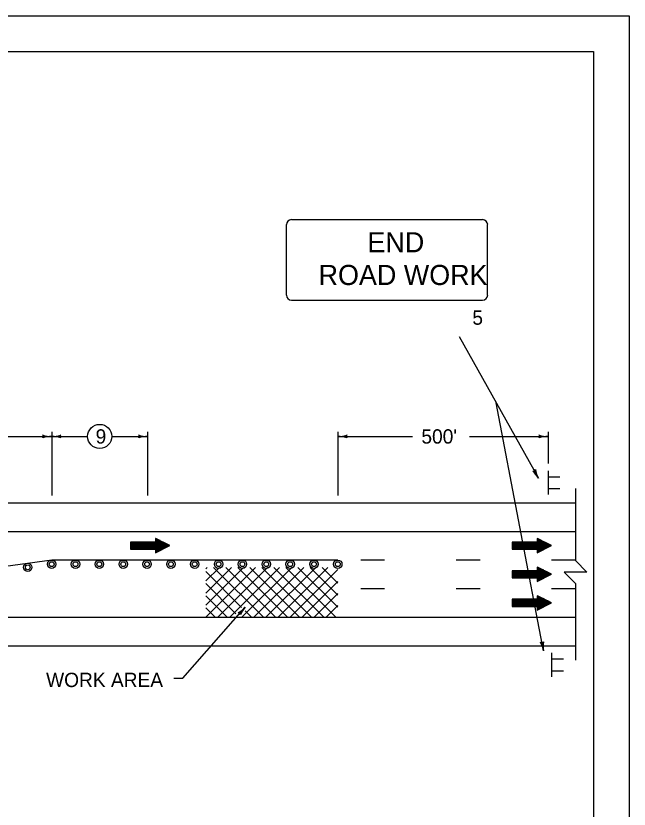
# Model space of a CAD drawing. Extents: x 1000 to 1036.3, y 1000 to 1022.
# Drawn here: x 1027.43 to 1036, y 1010.91 to 1022 of the extents above; entities that cross this region are included whole.
import ezdxf

# ---------------------------------------------------------------- set-up
doc = ezdxf.new("R2010")
doc.units = 0
doc.layers.add('Level 1', color=7, linetype='Continuous')
doc.layers.add('Level 10', color=7, linetype='Continuous')

msp = doc.modelspace()

# ---------------------------------------------------------------- linework, layer by layer
at = {"layer": 'Level 1'}
for p, q in [((1007, 1021.5), (1035.5, 1021.5)), ((1035.5, 1021.5), (1035.5, 1000.5)), ((1031.281, 1019.151), (1033.953, 1019.151)), ((1031.21, 1018.096), (1031.21, 1019.081)), ((1034.023, 1018.096), (1034.023, 1019.081)), ((1031.281, 1018.026), (1033.953, 1018.026)), ((1033.623, 1017.516), (1034.733, 1015.537)), ((1034.805, 1013.123), (1034.142, 1016.591)), ((1027.931, 1016.182), (1027.931, 1015.293)), ((1029.272, 1015.293), (1029.272, 1016.182)), ((1031.929, 1016.182), (1031.929, 1015.293)), ((1034.867, 1016.182), (1034.867, 1015.741)), ((1026.604, 1016.12), (1027.931, 1016.12)), ((1027.931, 1016.12), (1028.433, 1016.12)), ((1028.77, 1016.12), (1029.272, 1016.12)), ((1031.929, 1016.12), (1032.974, 1016.12)), ((1033.769, 1016.12), (1034.867, 1016.12)), ((1034.867, 1015.641), (1034.867, 1015.307)), ((1034.867, 1015.557), (1035.033, 1015.557)), ((1034.867, 1015.391), (1035.033, 1015.391)), ((1007.25, 1015.193), (1035.25, 1015.193)), ((1007.25, 1014.793), (1035.25, 1014.793)), ((1032.25, 1014.393), (1032.583, 1014.393)), ((1033.583, 1014.393), (1033.917, 1014.393)), ((1034.917, 1014.393), (1035.25, 1014.393)), ((1030.083, 1014.099), (1030.274, 1014.289)), ((1030.083, 1013.93), (1030.442, 1014.289)), ((1030.083, 1013.762), (1030.61, 1014.289)), ((1030.083, 1013.593), (1030.779, 1014.289)), ((1030.083, 1014.267), (1030.105, 1014.289)), ((1030.193, 1014.289), (1030.889, 1013.592)), ((1030.251, 1013.592), (1030.947, 1014.289)), ((1030.362, 1014.289), (1031.058, 1013.592)), ((1030.419, 1013.592), (1031.116, 1014.289)), ((1030.53, 1014.289), (1031.226, 1013.592)), ((1030.588, 1013.592), (1031.284, 1014.289)), ((1030.698, 1014.289), (1031.395, 1013.592)), ((1030.756, 1013.592), (1031.453, 1014.289)), ((1030.867, 1014.289), (1031.563, 1013.592)), ((1030.925, 1013.592), (1031.621, 1014.289)), ((1031.035, 1014.289), (1031.732, 1013.592)), ((1031.093, 1013.592), (1031.79, 1014.289)), ((1031.204, 1014.289), (1031.899, 1013.593)), ((1031.262, 1013.592), (1031.929, 1014.26)), ((1031.372, 1014.289), (1031.929, 1013.732)), ((1031.541, 1014.289), (1031.929, 1013.9)), ((1031.709, 1014.289), (1031.929, 1014.069)), ((1030.083, 1014.23), (1030.585, 1013.728)), ((1030.083, 1014.062), (1030.504, 1013.641)), ((1031.43, 1013.592), (1031.929, 1014.092)), ((1031.599, 1013.592), (1031.929, 1013.923)), ((1032.25, 1013.993), (1032.583, 1013.993)), ((1033.583, 1013.993), (1033.917, 1013.993)), ((1034.917, 1013.993), (1035.25, 1013.993)), ((1030.083, 1013.893), (1030.384, 1013.592)), ((1029.761, 1012.74), (1030.636, 1013.734)), ((1030.083, 1013.725), (1030.216, 1013.592)), ((1031.767, 1013.592), (1031.929, 1013.755)), ((1007.25, 1013.593), (1035.25, 1013.593)), ((1030.633, 1013.68), (1030.721, 1013.592)), ((1007.25, 1013.193), (1035.25, 1013.193)), ((1034.917, 1013.093), (1034.917, 1012.76)), ((1034.917, 1013.01), (1035.083, 1013.01)), ((1034.917, 1012.843), (1035.083, 1012.843)), ((1029.636, 1012.74), (1029.761, 1012.74))]:
    msp.add_line(p, q, dxfattribs=at)
for points in [[(1035.25, 1015.393), (1035.25, 1014.384), (1035.41, 1014.224), (1035.09, 1014.224), (1035.25, 1014.064), (1035.25, 1012.993)], [(1029.484, 1014.643), (1029.033, 1014.643)], [(1029.489, 1014.64), (1029.033, 1014.64)], [(1029.499, 1014.635), (1029.033, 1014.635)], [(1029.509, 1014.63), (1029.033, 1014.63)], [(1029.519, 1014.625), (1029.033, 1014.625)], [(1029.529, 1014.62), (1029.033, 1014.62)], [(1029.539, 1014.615), (1029.033, 1014.615)], [(1029.549, 1014.61), (1029.033, 1014.61)], [(1029.559, 1014.605), (1029.033, 1014.605)], [(1029.569, 1014.6), (1029.033, 1014.6)], [(1029.569, 1014.6), (1029.033, 1014.6)], [(1029.579, 1014.595), (1029.033, 1014.595)], [(1029.578, 1014.59), (1029.033, 1014.59)], [(1029.568, 1014.585), (1029.033, 1014.585)], [(1029.384, 1014.693), (1029.383, 1014.693)], [(1029.394, 1014.688), (1029.383, 1014.688)], [(1029.404, 1014.683), (1029.383, 1014.683)], [(1029.414, 1014.678), (1029.383, 1014.678)], [(1029.424, 1014.673), (1029.383, 1014.673)], [(1029.434, 1014.668), (1029.383, 1014.668)], [(1029.444, 1014.663), (1029.383, 1014.663)], [(1029.454, 1014.658), (1029.383, 1014.658)], [(1029.464, 1014.653), (1029.383, 1014.653)], [(1029.474, 1014.648), (1029.383, 1014.648)], [(1034.817, 1014.643), (1034.367, 1014.643)], [(1034.822, 1014.64), (1034.367, 1014.64)], [(1034.832, 1014.635), (1034.367, 1014.635)], [(1034.842, 1014.63), (1034.367, 1014.63)], [(1034.852, 1014.625), (1034.367, 1014.625)], [(1034.862, 1014.62), (1034.367, 1014.62)], [(1034.872, 1014.615), (1034.367, 1014.615)], [(1034.882, 1014.61), (1034.367, 1014.61)], [(1034.892, 1014.605), (1034.367, 1014.605)], [(1034.903, 1014.6), (1034.367, 1014.6)], [(1034.903, 1014.6), (1034.367, 1014.6)], [(1034.913, 1014.595), (1034.367, 1014.595)], [(1034.911, 1014.59), (1034.367, 1014.59)], [(1034.901, 1014.585), (1034.367, 1014.585)], [(1034.717, 1014.693), (1034.717, 1014.693)], [(1034.727, 1014.688), (1034.717, 1014.688)], [(1034.737, 1014.683), (1034.717, 1014.683)], [(1034.747, 1014.678), (1034.717, 1014.678)], [(1034.757, 1014.673), (1034.717, 1014.673)], [(1034.767, 1014.668), (1034.717, 1014.668)], [(1034.777, 1014.663), (1034.717, 1014.663)], [(1034.787, 1014.658), (1034.717, 1014.658)], [(1034.797, 1014.653), (1034.717, 1014.653)], [(1034.807, 1014.648), (1034.717, 1014.648)], [(1029.558, 1014.58), (1029.033, 1014.58)], [(1029.548, 1014.575), (1029.033, 1014.575)], [(1029.538, 1014.57), (1029.033, 1014.57)], [(1029.528, 1014.565), (1029.033, 1014.565)], [(1029.518, 1014.56), (1029.033, 1014.56)], [(1029.508, 1014.555), (1029.033, 1014.555)], [(1029.498, 1014.55), (1029.033, 1014.55)], [(1029.488, 1014.545), (1029.033, 1014.545)], [(1029.478, 1014.54), (1029.383, 1014.54)], [(1029.468, 1014.535), (1029.383, 1014.535)], [(1029.468, 1014.535), (1029.383, 1014.535)], [(1029.458, 1014.53), (1029.383, 1014.53)], [(1029.448, 1014.525), (1029.383, 1014.525)], [(1029.438, 1014.52), (1029.383, 1014.52)], [(1029.428, 1014.515), (1029.383, 1014.515)], [(1029.418, 1014.51), (1029.383, 1014.51)], [(1029.408, 1014.505), (1029.383, 1014.505)], [(1029.398, 1014.5), (1029.383, 1014.5)], [(1029.388, 1014.495), (1029.383, 1014.495)], [(1034.891, 1014.58), (1034.367, 1014.58)], [(1034.881, 1014.575), (1034.367, 1014.575)], [(1034.871, 1014.57), (1034.367, 1014.57)], [(1034.861, 1014.565), (1034.367, 1014.565)], [(1034.851, 1014.56), (1034.367, 1014.56)], [(1034.841, 1014.555), (1034.367, 1014.555)], [(1034.831, 1014.55), (1034.367, 1014.55)], [(1034.821, 1014.545), (1034.367, 1014.545)], [(1034.811, 1014.54), (1034.717, 1014.54)], [(1034.801, 1014.535), (1034.717, 1014.535)], [(1034.801, 1014.535), (1034.717, 1014.535)], [(1034.791, 1014.53), (1034.717, 1014.53)], [(1034.781, 1014.525), (1034.717, 1014.525)], [(1034.771, 1014.52), (1034.717, 1014.52)], [(1034.761, 1014.515), (1034.717, 1014.515)], [(1034.751, 1014.51), (1034.717, 1014.51)], [(1034.741, 1014.505), (1034.717, 1014.505)], [(1034.732, 1014.5), (1034.717, 1014.5)], [(1034.722, 1014.495), (1034.717, 1014.495)], [(1015.931, 1013.593), (1018.931, 1013.985), (1024.931, 1013.985), (1027.931, 1014.393), (1031.929, 1014.393)], [(1034.717, 1014.293), (1034.717, 1014.293)], [(1034.727, 1014.288), (1034.717, 1014.288)], [(1034.737, 1014.283), (1034.717, 1014.283)], [(1034.747, 1014.278), (1034.717, 1014.278)], [(1034.757, 1014.273), (1034.717, 1014.273)], [(1034.767, 1014.268), (1034.717, 1014.268)], [(1034.777, 1014.263), (1034.717, 1014.263)], [(1034.787, 1014.258), (1034.717, 1014.258)], [(1034.797, 1014.253), (1034.717, 1014.253)], [(1034.817, 1014.243), (1034.367, 1014.243)], [(1034.822, 1014.24), (1034.367, 1014.24)], [(1034.832, 1014.235), (1034.367, 1014.235)], [(1034.842, 1014.23), (1034.367, 1014.23)], [(1034.852, 1014.225), (1034.367, 1014.225)], [(1034.862, 1014.22), (1034.367, 1014.22)], [(1034.872, 1014.215), (1034.367, 1014.215)], [(1034.882, 1014.21), (1034.367, 1014.21)], [(1034.892, 1014.205), (1034.367, 1014.205)], [(1034.903, 1014.2), (1034.367, 1014.2)], [(1034.903, 1014.2), (1034.367, 1014.2)], [(1034.913, 1014.195), (1034.367, 1014.195)], [(1034.911, 1014.19), (1034.367, 1014.19)], [(1034.901, 1014.185), (1034.367, 1014.185)], [(1034.891, 1014.18), (1034.367, 1014.18)], [(1034.881, 1014.175), (1034.367, 1014.175)], [(1034.871, 1014.17), (1034.367, 1014.17)], [(1034.861, 1014.165), (1034.367, 1014.165)], [(1034.851, 1014.16), (1034.367, 1014.16)], [(1034.841, 1014.155), (1034.367, 1014.155)], [(1034.831, 1014.15), (1034.367, 1014.15)], [(1034.821, 1014.145), (1034.367, 1014.145)], [(1034.807, 1014.248), (1034.717, 1014.248)], [(1034.811, 1014.14), (1034.717, 1014.14)], [(1034.801, 1014.135), (1034.717, 1014.135)], [(1034.801, 1014.135), (1034.717, 1014.135)], [(1034.791, 1014.13), (1034.717, 1014.13)], [(1034.781, 1014.125), (1034.717, 1014.125)], [(1034.771, 1014.12), (1034.717, 1014.12)], [(1034.761, 1014.115), (1034.717, 1014.115)], [(1034.751, 1014.11), (1034.717, 1014.11)], [(1034.741, 1014.105), (1034.717, 1014.105)], [(1034.732, 1014.1), (1034.717, 1014.1)], [(1034.722, 1014.095), (1034.717, 1014.095)], [(1034.817, 1013.843), (1034.367, 1013.843)], [(1034.822, 1013.84), (1034.367, 1013.84)], [(1034.832, 1013.835), (1034.367, 1013.835)], [(1034.842, 1013.83), (1034.367, 1013.83)], [(1034.852, 1013.825), (1034.367, 1013.825)], [(1034.862, 1013.82), (1034.367, 1013.82)], [(1034.872, 1013.815), (1034.367, 1013.815)], [(1034.882, 1013.81), (1034.367, 1013.81)], [(1034.717, 1013.893), (1034.717, 1013.893)], [(1034.727, 1013.888), (1034.717, 1013.888)], [(1034.737, 1013.883), (1034.717, 1013.883)], [(1034.747, 1013.878), (1034.717, 1013.878)], [(1034.757, 1013.873), (1034.717, 1013.873)], [(1034.767, 1013.868), (1034.717, 1013.868)], [(1034.777, 1013.863), (1034.717, 1013.863)], [(1034.787, 1013.858), (1034.717, 1013.858)], [(1034.797, 1013.853), (1034.717, 1013.853)], [(1034.807, 1013.848), (1034.717, 1013.848)], [(1034.892, 1013.805), (1034.367, 1013.805)], [(1034.903, 1013.8), (1034.367, 1013.8)], [(1034.903, 1013.8), (1034.367, 1013.8)], [(1034.913, 1013.795), (1034.367, 1013.795)], [(1034.911, 1013.79), (1034.367, 1013.79)], [(1034.901, 1013.785), (1034.367, 1013.785)], [(1034.891, 1013.78), (1034.367, 1013.78)], [(1034.881, 1013.775), (1034.367, 1013.775)], [(1034.871, 1013.77), (1034.367, 1013.77)], [(1034.861, 1013.765), (1034.367, 1013.765)], [(1034.851, 1013.76), (1034.367, 1013.76)], [(1034.841, 1013.755), (1034.367, 1013.755)], [(1034.831, 1013.75), (1034.367, 1013.75)], [(1034.821, 1013.745), (1034.367, 1013.745)], [(1034.811, 1013.74), (1034.717, 1013.74)], [(1034.801, 1013.735), (1034.717, 1013.735)], [(1034.801, 1013.735), (1034.717, 1013.735)], [(1034.791, 1013.73), (1034.717, 1013.73)], [(1034.781, 1013.725), (1034.717, 1013.725)], [(1034.771, 1013.72), (1034.717, 1013.72)], [(1034.761, 1013.715), (1034.717, 1013.715)], [(1034.751, 1013.71), (1034.717, 1013.71)], [(1034.741, 1013.705), (1034.717, 1013.705)], [(1034.732, 1013.7), (1034.717, 1013.7)], [(1034.722, 1013.695), (1034.717, 1013.695)]]:
    msp.add_lwpolyline(points, dxfattribs=at)
for points in [[(1029.583, 1014.593), (1029.383, 1014.693), (1029.383, 1014.643), (1029.033, 1014.643), (1029.033, 1014.543), (1029.383, 1014.543), (1029.383, 1014.493)], [(1034.917, 1014.593), (1034.717, 1014.693), (1034.717, 1014.643), (1034.367, 1014.643), (1034.367, 1014.543), (1034.717, 1014.543), (1034.717, 1014.493)], [(1034.917, 1014.193), (1034.717, 1014.293), (1034.717, 1014.243), (1034.367, 1014.243), (1034.367, 1014.143), (1034.717, 1014.143), (1034.717, 1014.093)], [(1034.917, 1013.793), (1034.717, 1013.893), (1034.717, 1013.843), (1034.367, 1013.843), (1034.367, 1013.743), (1034.717, 1013.743), (1034.717, 1013.693)]]:
    msp.add_lwpolyline(points, close=True, dxfattribs=at)
for centre, radius in [((1028.602, 1016.12), 0.169), ((1027.93, 1014.334), 0.0583), ((1027.93, 1014.334), 0.0333), ((1028.263, 1014.334), 0.0583), ((1028.263, 1014.334), 0.0333), ((1028.596, 1014.334), 0.0583), ((1028.596, 1014.334), 0.0333), ((1028.93, 1014.334), 0.0583), ((1028.93, 1014.334), 0.0333), ((1029.263, 1014.334), 0.0583), ((1029.263, 1014.334), 0.0333), ((1029.596, 1014.334), 0.0583), ((1029.596, 1014.334), 0.0333), ((1029.929, 1014.334), 0.0583), ((1029.929, 1014.334), 0.0333), ((1030.263, 1014.334), 0.0583), ((1030.263, 1014.334), 0.0333), ((1030.596, 1014.334), 0.0583), ((1030.596, 1014.334), 0.0333), ((1030.929, 1014.334), 0.0583), ((1030.929, 1014.334), 0.0333), ((1031.263, 1014.334), 0.0583), ((1031.263, 1014.334), 0.0333), ((1031.596, 1014.334), 0.0583), ((1031.596, 1014.334), 0.0333), ((1031.929, 1014.334), 0.0583), ((1031.929, 1014.334), 0.0333), ((1027.596, 1014.29), 0.0583), ((1027.596, 1014.29), 0.0333)]:
    msp.add_circle(centre, radius, dxfattribs=at)
for centre, radius, start, end in [((1031.281, 1019.081), 0.0703, 90, 180), ((1033.953, 1019.081), 0.0703, 0, 90), ((1031.281, 1018.096), 0.0703, 180, 270), ((1033.953, 1018.096), 0.0703, 270, 0), ((1027.783, 1016.12), 0.0313, 318.7746, 40.8913), ((1027.931, 1016.51), 0.391, 251.3472, 269.9939), ((1027.931, 1016.51), 0.391, 270, 288.6688), ((1028.08, 1016.12), 0.0313, 138.7746, 220.8913), ((1029.123, 1016.12), 0.0313, 318.7746, 40.8913), ((1029.272, 1016.51), 0.391, 251.3472, 269.9939), ((1031.929, 1016.51), 0.391, 270, 288.6688), ((1032.078, 1016.12), 0.0313, 138.7746, 220.8913), ((1034.718, 1016.12), 0.0313, 318.7746, 40.8913), ((1034.867, 1016.51), 0.391, 251.3472, 269.9939), ((1027.931, 1015.729), 0.391, 90, 108.6688), ((1027.931, 1015.729), 0.391, 89.9878, 90), ((1027.931, 1015.729), 0.391, 71.3472, 89.9939), ((1027.931, 1016.51), 0.391, 269.9878, 270), ((1029.272, 1015.729), 0.391, 90, 108.6688), ((1029.272, 1015.729), 0.391, 89.9878, 90), ((1031.929, 1015.729), 0.391, 71.3472, 89.9939), ((1031.929, 1016.51), 0.391, 269.9878, 270), ((1034.867, 1015.729), 0.391, 90, 108.6688), ((1034.867, 1015.729), 0.391, 89.9878, 90), ((1034.66, 1015.666), 0.0313, 258.0491, 340.1658), ((1034.392, 1015.345), 0.391, 29.2745, 47.9433), ((1035.074, 1015.728), 0.391, 190.6217, 209.2684), ((1034.392, 1015.345), 0.391, 29.2623, 29.2745), ((1030.343, 1013.993), 0.391, 299.9771, 318.6238), ((1030.929, 1013.476), 0.391, 138.6299, 157.2987), ((1030.929, 1013.476), 0.391, 138.6177, 138.6299), ((1030.538, 1013.623), 0.0313, 7.4045, 89.5212), ((1034.777, 1013.269), 0.0313, 239.608, 321.7247), ((1034.422, 1013.049), 0.391, 10.8334, 29.5022), ((1035.189, 1013.196), 0.391, 172.1806, 190.8273), ((1034.422, 1013.049), 0.391, 10.8212, 10.8334)]:
    msp.add_arc(centre, radius, start, end, dxfattribs=at)
at = {"layer": 'Level 10'}
for p, q in [((1000, 1022), (1036, 1022)), ((1036, 1022), (1036, 1000))]:
    msp.add_line(p, q, dxfattribs=at)

# ---------------------------------------------------------------- texts
at = {"layer": 'Level 1'}
for s, height, p in [('END', 0.2813, (1032.343, 1018.694)), ('ROAD WORK', 0.2813, (1031.66, 1018.237)), ('5', 0.2, (1033.809, 1017.681)), ('9', 0.2, (1028.544, 1016.02)), ("500'", 0.2, (1033.097, 1016.02)), ('WORK AREA', 0.2, (1027.852, 1012.616))]:
    msp.add_text(s, height=height, dxfattribs=at).set_placement(p)

doc.saveas('drawing.dxf')
